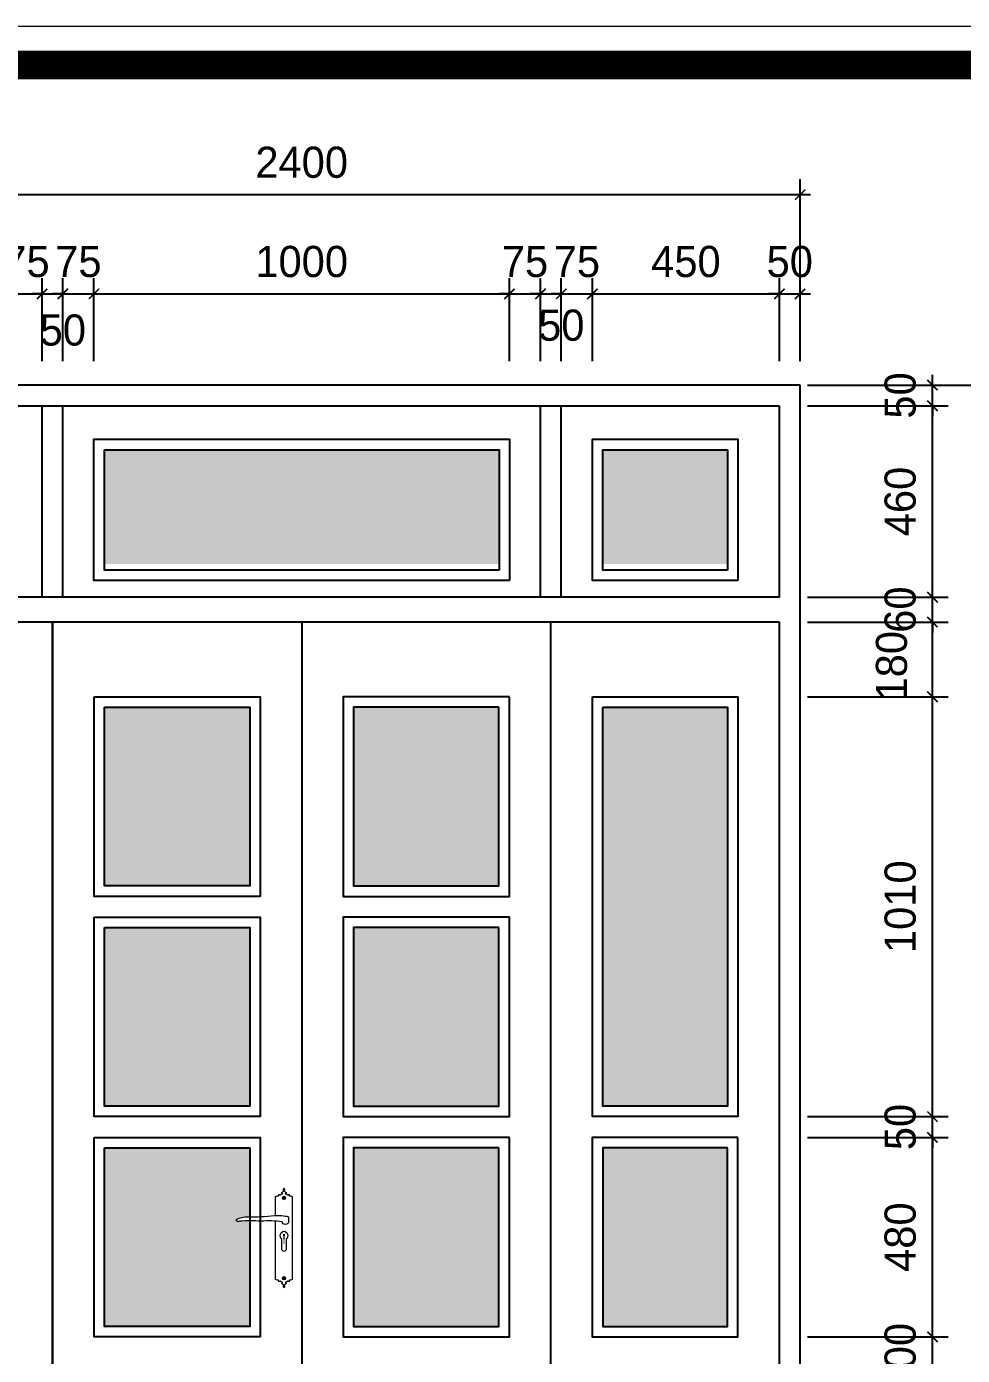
# Model space of a CAD drawing. Header units: millimetres. Extents: x 615730 to 2792744, y 139412 to 597571.
# Drawn here: x 1430661 to 1435167, y 297893 to 304290 of the extents above; entities that cross this region are included whole.
import ezdxf

# ---------------------------------------------------------------- set-up
doc = ezdxf.new("R2010")
doc.units = ezdxf.units.MM
doc.header["$MEASUREMENT"] = 0
doc.header["$PDMODE"] = 34
doc.layers.get('0').update_dxf_attribs({"lineweight": 5})
for name, color, linetype in [('DA', 135, 'Continuous'), ('H', 252, 'Continuous'), ('NET2', 5, 'Continuous'), ('noi that', 29, 'Continuous'), ('NOITHAT', 144, 'Continuous'), ('VL', 155, 'Continuous')]:
    doc.layers.add(name, color=color, linetype=linetype)
doc.layers.add('thay', color=7, linetype='Continuous', lineweight=15)
doc.styles.add('VNI-AVO', font='vni-roms.shx')
doc.dimstyles.new('50 CS', dxfattribs={"dimtxt": 150, "dimasz": 50, "dimexe": 75, "dimexo": 0, "dimgap": 80, "dimtad": 1, "dimdec": 0, "dimlfac": 0.5, "dimzin": 12, "dimtxsty": 'VNI-AVO', "dimblk": 'ARCHTICK', "dimcen": 0, "dimdle": 50, "dimclrd": 252, "dimclre": 252, "dimclrt": 2, "dimadec": 0, "dimazin": 0, "dimtfac": 1, "dimtdec": 0, "dimtix": 1, "dimtmove": 2, "dimatfit": 0, "dimldrblk": 'OPEN90', "dimfxl": 1, "dimlwd": -1, "dimlwe": -1, "dimarcsym": 0})

# ---------------------------------------------------------------- blocks, each defined once
blk = doc.blocks.new('KH')
for p, q in [((-8, 103), (-2, 103)), ((-4.9, 100), (-4.9, 105.9)), ((-8, -90.3), (-2, -90.3)), ((-4.9, -87.2), (-4.9, -93.2))]:
    blk.add_line(p, q)
for points, format in [([(-24.9, 60.5), (-24.9, 106.4, -0.071609), (-17.2, 108.3, 0.479125), (-18, 110.4, -0.235926), (-14.6, 111, 0.959415), (-12.5, 110.7, -0.383133), (-10.2, 112.7), (-8.1, 112.7), (-8.1, 113.4), (-9.3, 113.4, -0.653045), (-7.7, 117.5, 0.420902), (-6.1, 121.7, -0.384053), (-4.9, 126.4, -0.384053), (-3.8, 121.7, 0.420902), (-2.1, 117.5, -0.653045), (-0.5, 113.4), (-1.8, 113.4), (-1.8, 112.7), (0.3, 112.7, -0.383133), (2.6, 110.7, 0.959415), (4.8, 111, -0.235926), (8.1, 110.4, 0.479125), (7.4, 108.3, -0.071609), (15.1, 106.4), (15.1, -93.6, -0.071609), (7.4, -95.6, 0.479125), (8.1, -97.7, -0.235926), (4.8, -98.3, 0.959415), (2.6, -97.9, -0.383133), (0.3, -99.9), (-1.8, -99.9), (-1.8, -100.7), (-0.5, -100.7, -0.653045), (-2.1, -104.8, 0.420902), (-3.8, -109, -0.384053), (-4.9, -113.6, -0.384053), (-6.1, -109, 0.420902), (-7.7, -104.8, -0.653045), (-9.3, -100.7), (-8.1, -100.7), (-8.1, -99.9), (-10.2, -99.9, -0.383133), (-12.5, -97.9, 0.959415), (-14.6, -98.3, -0.235926), (-18, -97.7, 0.479125), (-17.2, -95.6, -0.071609), (-24.9, -93.6), (-24.9, 46.9)], "xyb"), ([(-4.8, 16.2, 6, 6, 0), (-4.8, 11.5, 4, 3, 0), (-4.8, 3.2, 1.8, 0.8, 0), (-4.8, -4.9, 1, 1.2, 0), (-4.8, -7.9, 1.2, 1.2, 0)], "xyseb")]:
    blk.add_lwpolyline(points, format=format)
blk.add_lwpolyline([(-9.5, 45, 0.067822), (-59.8, 46.7, 0.044011), (-111.6, 46.7, -0.789754), (-119.2, 50.9, -0.143435), (-92.2, 57.5, 0.029716), (-27.7, 60.3, -0.075751), (6.4, 57.7), (6.4, 44.8, -0.717442)], format="xyb", close=True)
for points in [[(-11.2, 4.2), (-11.2, -18.5)], [(1.6, -18.5), (1.6, 4.2)]]:
    blk.add_lwpolyline(points)
for centre in [(-4.9, 103), (-4.9, -90.3)]:
    blk.add_circle(centre, 3.92)
for centre, radius, start, end in [((-4.8, 11.8), 9.94, 309.9002, 230.0998), ((-4.8, -18.5), 6.38, 180, 0)]:
    blk.add_arc(centre, radius, start, end)
blk = doc.blocks.new('_ARCHTICK')
at = {"color": 0, "linetype": 'ByBlock', "const_width": 0.15}
blk.add_lwpolyline([(-0.5, -0.5), (0.5, 0.5)], dxfattribs=at)
blk = doc.blocks.new('*D2007')
at = {"layer": 'DEFPOINTS', "color": 0, "ltscale": 10, "transparency": 16777216}
for p in [(1434421.5, 297982.3), (1435022.7, 297982.3), (1434421.5, 297782.3)]:
    blk.add_point(p, dxfattribs=at)
at = {"layer": 'VL', "color": 252, "ltscale": 10, "transparency": 16777216}
for p, q in [((1435022.7, 297982.3), (1435022.7, 298032.3)), ((1434421.5, 297982.3), (1435097.7, 297982.3)), ((1435022.7, 297782.3), (1435022.7, 297982.3)), ((1434421.5, 297782.3), (1435097.7, 297782.3)), ((1435022.7, 297782.3), (1435022.7, 297732.3))]:
    blk.add_line(p, q, dxfattribs=at)
at = {"layer": 'VL', "color": 252, "ltscale": 10, "transparency": 16777216, "xscale": 50, "yscale": 50, "zscale": 50}
for p, rotation in [((1435022.7, 297982.3), 270), ((1435022.7, 297782.3), 90)]:
    blk.add_blockref('_ARCHTICK', p, dxfattribs=dict(at, rotation=rotation))
at = {"layer": 'VL', "color": 2, "ltscale": 10, "transparency": 16777216, "insert": (1434867.7, 297882.3), "char_height": 150, "attachment_point": 5, "rotation": 90, "style": 'VNI-AVO'}
blk.add_mtext('100', dxfattribs=at)
blk = doc.blocks.new('_Open90')
at = {"color": 0, "linetype": 'ByBlock', "lineweight": -2}
for p, q in [((0, 0), (-1, 0)), ((-0.5, 0.5), (0, 0)), ((0, 0), (-0.5, -0.5))]:
    blk.add_line(p, q, dxfattribs=at)
blk = doc.blocks.new('*D2008')
at = {"layer": 'DEFPOINTS', "color": 0, "ltscale": 10, "transparency": 16777216}
for p in [(1434421.5, 298942.6), (1435022.7, 298942.6), (1434421.5, 297982.3)]:
    blk.add_point(p, dxfattribs=at)
at = {"layer": 'VL', "color": 252, "ltscale": 10, "transparency": 16777216}
for p, q in [((1435022.7, 297932.3), (1435022.7, 298992.6)), ((1434421.5, 298942.6), (1435097.7, 298942.6)), ((1434421.5, 297982.3), (1435097.7, 297982.3))]:
    blk.add_line(p, q, dxfattribs=at)
at = {"layer": 'VL', "color": 252, "ltscale": 10, "transparency": 16777216, "xscale": 50, "yscale": 50, "zscale": 50}
for p, rotation in [((1435022.7, 298942.6), 90), ((1435022.7, 297982.3), 270)]:
    blk.add_blockref('_ARCHTICK', p, dxfattribs=dict(at, rotation=rotation))
at = {"layer": 'VL', "color": 2, "ltscale": 10, "transparency": 16777216, "insert": (1434867.7, 298462.5), "char_height": 150, "attachment_point": 5, "rotation": 90, "style": 'VNI-AVO'}
blk.add_mtext('480', dxfattribs=at)
blk = doc.blocks.new('*D2009')
at = {"layer": 'DEFPOINTS', "color": 0, "ltscale": 10, "transparency": 16777216}
for p in [(1434421.5, 299042.6), (1435022.7, 299042.6), (1434421.5, 298942.6)]:
    blk.add_point(p, dxfattribs=at)
at = {"layer": 'VL', "color": 252, "ltscale": 10, "transparency": 16777216}
for p, q in [((1435022.7, 299042.6), (1435022.7, 299092.6)), ((1434421.5, 299042.6), (1435097.7, 299042.6)), ((1435022.7, 298942.6), (1435022.7, 299042.6)), ((1434421.5, 298942.6), (1435097.7, 298942.6)), ((1435022.7, 298942.6), (1435022.7, 298892.6))]:
    blk.add_line(p, q, dxfattribs=at)
at = {"layer": 'VL', "color": 252, "ltscale": 10, "transparency": 16777216, "xscale": 50, "yscale": 50, "zscale": 50}
for p, rotation in [((1435022.7, 299042.6), 270), ((1435022.7, 298942.6), 90)]:
    blk.add_blockref('_ARCHTICK', p, dxfattribs=dict(at, rotation=rotation))
at = {"layer": 'VL', "color": 2, "ltscale": 10, "transparency": 16777216, "insert": (1434867.7, 298992.6), "char_height": 150, "attachment_point": 5, "rotation": 90, "style": 'VNI-AVO'}
blk.add_mtext('50', dxfattribs=at)
blk = doc.blocks.new('*D2010')
at = {"layer": 'DEFPOINTS', "color": 0, "ltscale": 10, "transparency": 16777216}
for p in [(1434421.5, 301063.3), (1435022.7, 301063.3), (1434421.5, 299042.6)]:
    blk.add_point(p, dxfattribs=at)
at = {"layer": 'VL', "color": 252, "ltscale": 10, "transparency": 16777216}
for p, q in [((1435022.7, 298992.6), (1435022.7, 301113.3)), ((1434421.5, 301063.3), (1435097.7, 301063.3)), ((1434421.5, 299042.6), (1435097.7, 299042.6))]:
    blk.add_line(p, q, dxfattribs=at)
at = {"layer": 'VL', "color": 252, "ltscale": 10, "transparency": 16777216, "xscale": 50, "yscale": 50, "zscale": 50}
for p, rotation in [((1435022.7, 301063.3), 90), ((1435022.7, 299042.6), 270)]:
    blk.add_blockref('_ARCHTICK', p, dxfattribs=dict(at, rotation=rotation))
at = {"layer": 'VL', "color": 2, "ltscale": 10, "transparency": 16777216, "insert": (1434867.7, 300053), "char_height": 150, "attachment_point": 5, "rotation": 90, "style": 'VNI-AVO'}
blk.add_mtext('1010', dxfattribs=at)
blk = doc.blocks.new('*D2011')
at = {"layer": 'DEFPOINTS', "color": 0, "ltscale": 10, "transparency": 16777216}
for p in [(1434421.5, 301423.3), (1435022.7, 301423.3), (1434421.5, 301063.3)]:
    blk.add_point(p, dxfattribs=at)
at = {"layer": 'VL', "color": 252, "ltscale": 10, "transparency": 16777216}
for p, q in [((1434421.5, 301423.3), (1435097.7, 301423.3)), ((1435022.7, 301013.3), (1435022.7, 301473.3)), ((1434421.5, 301063.3), (1435097.7, 301063.3))]:
    blk.add_line(p, q, dxfattribs=at)
at = {"layer": 'VL', "color": 252, "ltscale": 10, "transparency": 16777216, "xscale": 50, "yscale": 50, "zscale": 50}
for p, rotation in [((1435022.7, 301423.3), 90), ((1435022.7, 301063.3), 270)]:
    blk.add_blockref('_ARCHTICK', p, dxfattribs=dict(at, rotation=rotation))
at = {"layer": 'VL', "color": 2, "ltscale": 10, "transparency": 16777216, "insert": (1434826.1, 301213.1), "char_height": 150, "attachment_point": 5, "rotation": 90, "style": 'VNI-AVO'}
blk.add_mtext('180', dxfattribs=at)
blk = doc.blocks.new('*D2012')
at = {"layer": 'DEFPOINTS', "color": 0, "ltscale": 10, "transparency": 16777216}
for p in [(1434421.5, 301543.3), (1435022.7, 301543.3), (1434421.5, 301423.3)]:
    blk.add_point(p, dxfattribs=at)
at = {"layer": 'VL', "color": 252, "ltscale": 10, "transparency": 16777216}
for p, q in [((1435022.7, 301543.3), (1435022.7, 301593.3)), ((1434421.5, 301543.3), (1435097.7, 301543.3)), ((1435022.7, 301423.3), (1435022.7, 301543.3)), ((1434421.5, 301423.3), (1435097.7, 301423.3)), ((1435022.7, 301423.3), (1435022.7, 301373.3))]:
    blk.add_line(p, q, dxfattribs=at)
at = {"layer": 'VL', "color": 252, "ltscale": 10, "transparency": 16777216, "xscale": 50, "yscale": 50, "zscale": 50}
for p, rotation in [((1435022.7, 301543.3), 270), ((1435022.7, 301423.3), 90)]:
    blk.add_blockref('_ARCHTICK', p, dxfattribs=dict(at, rotation=rotation))
at = {"layer": 'VL', "color": 2, "ltscale": 10, "transparency": 16777216, "insert": (1434867.7, 301483.3), "char_height": 150, "attachment_point": 5, "rotation": 90, "style": 'VNI-AVO'}
blk.add_mtext('60', dxfattribs=at)
blk = doc.blocks.new('*D2013')
at = {"layer": 'DEFPOINTS', "color": 0, "ltscale": 10, "transparency": 16777216}
for p in [(1434421.5, 302464.1), (1435022.7, 302464.1), (1434421.5, 301543.3)]:
    blk.add_point(p, dxfattribs=at)
at = {"layer": 'VL', "color": 252, "ltscale": 10, "transparency": 16777216}
for p, q in [((1435022.7, 301493.3), (1435022.7, 302514.1)), ((1434421.5, 302464.1), (1435097.7, 302464.1)), ((1434421.5, 301543.3), (1435097.7, 301543.3))]:
    blk.add_line(p, q, dxfattribs=at)
at = {"layer": 'VL', "color": 252, "ltscale": 10, "transparency": 16777216, "xscale": 50, "yscale": 50, "zscale": 50}
for p, rotation in [((1435022.7, 302464.1), 90), ((1435022.7, 301543.3), 270)]:
    blk.add_blockref('_ARCHTICK', p, dxfattribs=dict(at, rotation=rotation))
at = {"layer": 'VL', "color": 2, "ltscale": 10, "transparency": 16777216, "insert": (1434867.7, 302003.7), "char_height": 150, "attachment_point": 5, "rotation": 90, "style": 'VNI-AVO'}
blk.add_mtext('460', dxfattribs=at)
blk = doc.blocks.new('*D2014')
at = {"layer": 'DEFPOINTS', "color": 0, "ltscale": 10, "transparency": 16777216}
for p in [(1434421.5, 302564.1), (1435022.7, 302564.1), (1434421.5, 302464.1)]:
    blk.add_point(p, dxfattribs=at)
at = {"layer": 'VL', "color": 252, "ltscale": 10, "transparency": 16777216}
for p, q in [((1435022.7, 302564.1), (1435022.7, 302614.1)), ((1434421.5, 302564.1), (1435097.7, 302564.1)), ((1435022.7, 302464.1), (1435022.7, 302564.1)), ((1434421.5, 302464.1), (1435097.7, 302464.1)), ((1435022.7, 302464.1), (1435022.7, 302414.1))]:
    blk.add_line(p, q, dxfattribs=at)
at = {"layer": 'VL', "color": 252, "ltscale": 10, "transparency": 16777216, "xscale": 50, "yscale": 50, "zscale": 50}
for p, rotation in [((1435022.7, 302564.1), 270), ((1435022.7, 302464.1), 90)]:
    blk.add_blockref('_ARCHTICK', p, dxfattribs=dict(at, rotation=rotation))
at = {"layer": 'VL', "color": 2, "ltscale": 10, "transparency": 16777216, "insert": (1434867.7, 302514.1), "char_height": 150, "attachment_point": 5, "rotation": 90, "style": 'VNI-AVO'}
blk.add_mtext('50', dxfattribs=at)
blk = doc.blocks.new('*D2015')
at = {"layer": 'DEFPOINTS', "color": 0, "ltscale": 10, "transparency": 16777216}
for p in [(1434421.5, 302564.1), (1435467.2, 302564.1), (1434421.5, 296164.1)]:
    blk.add_point(p, dxfattribs=at)
at = {"layer": 'VL', "color": 252, "ltscale": 10, "transparency": 16777216}
for p, q in [((1435467.2, 296114.1), (1435467.2, 302614.1)), ((1434421.5, 302564.1), (1435542.2, 302564.1)), ((1434421.5, 296164.1), (1435542.2, 296164.1))]:
    blk.add_line(p, q, dxfattribs=at)
at = {"layer": 'VL', "color": 252, "ltscale": 10, "transparency": 16777216, "xscale": 50, "yscale": 50, "zscale": 50}
for p, rotation in [((1435467.2, 302564.1), 90), ((1435467.2, 296164.1), 270)]:
    blk.add_blockref('_ARCHTICK', p, dxfattribs=dict(at, rotation=rotation))
at = {"layer": 'VL', "color": 2, "ltscale": 10, "transparency": 16777216, "insert": (1435312.2, 299364.1), "char_height": 150, "attachment_point": 5, "rotation": 90, "style": 'VNI-AVO'}
blk.add_mtext('3200', dxfattribs=at)
blk = doc.blocks.new('*D2019')
at = {"layer": 'DEFPOINTS', "color": 0, "ltscale": 10, "transparency": 16777216}
for p in [(1430735.4, 303003.1), (1430585.4, 302679.6), (1430735.4, 302679.6)]:
    blk.add_point(p, dxfattribs=at)
at = {"layer": 'VL', "color": 252, "ltscale": 10, "transparency": 16777216}
for p, q in [((1430585.4, 302679.6), (1430585.4, 303078.1)), ((1430735.4, 302679.6), (1430735.4, 303078.1)), ((1430585.4, 303003.1), (1430535.4, 303003.1)), ((1430585.4, 303003.1), (1430735.4, 303003.1)), ((1430735.4, 303003.1), (1430785.4, 303003.1))]:
    blk.add_line(p, q, dxfattribs=at)
at = {"layer": 'VL', "color": 252, "ltscale": 10, "transparency": 16777216, "xscale": 50, "yscale": 50, "zscale": 50}
blk.add_blockref('_ARCHTICK', (1430585.4, 303003.1), dxfattribs=at)
at = {"layer": 'VL', "color": 252, "ltscale": 10, "transparency": 16777216, "xscale": 50, "yscale": 50, "zscale": 50, "rotation": 180}
blk.add_blockref('_ARCHTICK', (1430735.4, 303003.1), dxfattribs=at)
at = {"layer": 'VL', "color": 2, "ltscale": 10, "transparency": 16777216, "insert": (1430660.4, 303158.1), "char_height": 150, "attachment_point": 5, "style": 'VNI-AVO'}
blk.add_mtext('75', dxfattribs=at)
blk = doc.blocks.new('*D2020')
at = {"layer": 'DEFPOINTS', "color": 0, "ltscale": 10, "transparency": 16777216}
for p in [(1430835.4, 303003.1), (1430735.4, 302679.6), (1430835.4, 302679.6)]:
    blk.add_point(p, dxfattribs=at)
at = {"layer": 'VL', "color": 252, "ltscale": 10, "transparency": 16777216}
for p, q in [((1430735.4, 302679.6), (1430735.4, 303078.1)), ((1430835.4, 302679.6), (1430835.4, 303078.1)), ((1430735.4, 303003.1), (1430685.4, 303003.1)), ((1430735.4, 303003.1), (1430835.4, 303003.1)), ((1430835.4, 303003.1), (1430885.4, 303003.1))]:
    blk.add_line(p, q, dxfattribs=at)
at = {"layer": 'VL', "color": 252, "ltscale": 10, "transparency": 16777216, "xscale": 50, "yscale": 50, "zscale": 50}
blk.add_blockref('_ARCHTICK', (1430735.4, 303003.1), dxfattribs=at)
at = {"layer": 'VL', "color": 252, "ltscale": 10, "transparency": 16777216, "xscale": 50, "yscale": 50, "zscale": 50, "rotation": 180}
blk.add_blockref('_ARCHTICK', (1430835.4, 303003.1), dxfattribs=at)
at = {"layer": 'VL', "color": 2, "ltscale": 10, "transparency": 16777216, "insert": (1430835.4, 302828.3), "char_height": 150, "attachment_point": 5, "style": 'VNI-AVO'}
blk.add_mtext('50', dxfattribs=at)
blk = doc.blocks.new('*D2021')
at = {"layer": 'DEFPOINTS', "color": 0, "ltscale": 10, "transparency": 16777216}
for p in [(1430985.1, 303003.1), (1430835.4, 302679.6), (1430985.1, 302679.6)]:
    blk.add_point(p, dxfattribs=at)
at = {"layer": 'VL', "color": 252, "ltscale": 10, "transparency": 16777216}
for p, q in [((1430835.4, 302679.6), (1430835.4, 303078.1)), ((1430985.1, 302679.6), (1430985.1, 303078.1)), ((1430835.4, 303003.1), (1430785.4, 303003.1)), ((1430835.4, 303003.1), (1430985.1, 303003.1)), ((1430985.1, 303003.1), (1431035.1, 303003.1))]:
    blk.add_line(p, q, dxfattribs=at)
at = {"layer": 'VL', "color": 252, "ltscale": 10, "transparency": 16777216, "xscale": 50, "yscale": 50, "zscale": 50}
blk.add_blockref('_ARCHTICK', (1430835.4, 303003.1), dxfattribs=at)
at = {"layer": 'VL', "color": 252, "ltscale": 10, "transparency": 16777216, "xscale": 50, "yscale": 50, "zscale": 50, "rotation": 180}
blk.add_blockref('_ARCHTICK', (1430985.1, 303003.1), dxfattribs=at)
at = {"layer": 'VL', "color": 2, "ltscale": 10, "transparency": 16777216, "insert": (1430910.2, 303158.1), "char_height": 150, "attachment_point": 5, "style": 'VNI-AVO'}
blk.add_mtext('75', dxfattribs=at)
blk = doc.blocks.new('*D2022')
at = {"layer": 'DEFPOINTS', "color": 0, "ltscale": 10, "transparency": 16777216}
for p in [(1432985.7, 303003.1), (1430985.1, 302679.6), (1432985.7, 302679.6)]:
    blk.add_point(p, dxfattribs=at)
at = {"layer": 'VL', "color": 252, "ltscale": 10, "transparency": 16777216}
for p, q in [((1430985.1, 302679.6), (1430985.1, 303078.1)), ((1432985.7, 302679.6), (1432985.7, 303078.1)), ((1430935.1, 303003.1), (1433035.7, 303003.1))]:
    blk.add_line(p, q, dxfattribs=at)
at = {"layer": 'VL', "color": 252, "ltscale": 10, "transparency": 16777216, "xscale": 50, "yscale": 50, "zscale": 50, "rotation": 180}
blk.add_blockref('_ARCHTICK', (1430985.1, 303003.1), dxfattribs=at)
at = {"layer": 'VL', "color": 252, "ltscale": 10, "transparency": 16777216, "xscale": 50, "yscale": 50, "zscale": 50}
blk.add_blockref('_ARCHTICK', (1432985.7, 303003.1), dxfattribs=at)
at = {"layer": 'VL', "color": 2, "ltscale": 10, "transparency": 16777216, "insert": (1431985.4, 303158.1), "char_height": 150, "attachment_point": 5, "style": 'VNI-AVO'}
blk.add_mtext('1000', dxfattribs=at)
blk = doc.blocks.new('*D2023')
at = {"layer": 'DEFPOINTS', "color": 0, "ltscale": 10, "transparency": 16777216}
for p in [(1433135.4, 303003.1), (1432985.7, 302679.6), (1433135.4, 302679.6)]:
    blk.add_point(p, dxfattribs=at)
at = {"layer": 'VL', "color": 252, "ltscale": 10, "transparency": 16777216}
for p, q in [((1432985.7, 302679.6), (1432985.7, 303078.1)), ((1433135.4, 302679.6), (1433135.4, 303078.1)), ((1432985.7, 303003.1), (1432935.7, 303003.1)), ((1432985.7, 303003.1), (1433135.4, 303003.1)), ((1433135.4, 303003.1), (1433185.4, 303003.1))]:
    blk.add_line(p, q, dxfattribs=at)
at = {"layer": 'VL', "color": 252, "ltscale": 10, "transparency": 16777216, "xscale": 50, "yscale": 50, "zscale": 50}
blk.add_blockref('_ARCHTICK', (1432985.7, 303003.1), dxfattribs=at)
at = {"layer": 'VL', "color": 252, "ltscale": 10, "transparency": 16777216, "xscale": 50, "yscale": 50, "zscale": 50, "rotation": 180}
blk.add_blockref('_ARCHTICK', (1433135.4, 303003.1), dxfattribs=at)
at = {"layer": 'VL', "color": 2, "ltscale": 10, "transparency": 16777216, "insert": (1433060.5, 303158.1), "char_height": 150, "attachment_point": 5, "style": 'VNI-AVO'}
blk.add_mtext('75', dxfattribs=at)
blk = doc.blocks.new('*D2024')
at = {"layer": 'DEFPOINTS', "color": 0, "ltscale": 10, "transparency": 16777216}
for p in [(1433235.4, 303003.1), (1433135.4, 302679.6), (1433235.4, 302679.6)]:
    blk.add_point(p, dxfattribs=at)
at = {"layer": 'VL', "color": 252, "ltscale": 10, "transparency": 16777216}
for p, q in [((1433135.4, 302679.6), (1433135.4, 303078.1)), ((1433235.4, 302679.6), (1433235.4, 303078.1)), ((1433135.4, 303003.1), (1433085.4, 303003.1)), ((1433135.4, 303003.1), (1433235.4, 303003.1)), ((1433235.4, 303003.1), (1433285.4, 303003.1))]:
    blk.add_line(p, q, dxfattribs=at)
at = {"layer": 'VL', "color": 252, "ltscale": 10, "transparency": 16777216, "xscale": 50, "yscale": 50, "zscale": 50}
blk.add_blockref('_ARCHTICK', (1433135.4, 303003.1), dxfattribs=at)
at = {"layer": 'VL', "color": 252, "ltscale": 10, "transparency": 16777216, "xscale": 50, "yscale": 50, "zscale": 50, "rotation": 180}
blk.add_blockref('_ARCHTICK', (1433235.4, 303003.1), dxfattribs=at)
at = {"layer": 'VL', "color": 2, "ltscale": 10, "transparency": 16777216, "insert": (1433235.4, 302851.5), "char_height": 150, "attachment_point": 5, "style": 'VNI-AVO'}
blk.add_mtext('50', dxfattribs=at)
blk = doc.blocks.new('*D2025')
at = {"layer": 'DEFPOINTS', "color": 0, "ltscale": 10, "transparency": 16777216}
for p in [(1433385.4, 303003.1), (1433235.4, 302679.6), (1433385.4, 302679.6)]:
    blk.add_point(p, dxfattribs=at)
at = {"layer": 'VL', "color": 252, "ltscale": 10, "transparency": 16777216}
for p, q in [((1433235.4, 302679.6), (1433235.4, 303078.1)), ((1433385.4, 302679.6), (1433385.4, 303078.1)), ((1433235.4, 303003.1), (1433185.4, 303003.1)), ((1433235.4, 303003.1), (1433385.4, 303003.1)), ((1433385.4, 303003.1), (1433435.4, 303003.1))]:
    blk.add_line(p, q, dxfattribs=at)
at = {"layer": 'VL', "color": 252, "ltscale": 10, "transparency": 16777216, "xscale": 50, "yscale": 50, "zscale": 50}
blk.add_blockref('_ARCHTICK', (1433235.4, 303003.1), dxfattribs=at)
at = {"layer": 'VL', "color": 252, "ltscale": 10, "transparency": 16777216, "xscale": 50, "yscale": 50, "zscale": 50, "rotation": 180}
blk.add_blockref('_ARCHTICK', (1433385.4, 303003.1), dxfattribs=at)
at = {"layer": 'VL', "color": 2, "ltscale": 10, "transparency": 16777216, "insert": (1433310.4, 303158.1), "char_height": 150, "attachment_point": 5, "style": 'VNI-AVO'}
blk.add_mtext('75', dxfattribs=at)
blk = doc.blocks.new('*D2026')
at = {"layer": 'DEFPOINTS', "color": 0, "ltscale": 10, "transparency": 16777216}
for p in [(1434285.4, 303003.1), (1433385.4, 302679.6), (1434285.4, 302679.6)]:
    blk.add_point(p, dxfattribs=at)
at = {"layer": 'VL', "color": 252, "ltscale": 10, "transparency": 16777216}
for p, q in [((1433385.4, 302679.6), (1433385.4, 303078.1)), ((1434285.4, 302679.6), (1434285.4, 303078.1)), ((1433335.4, 303003.1), (1434335.4, 303003.1))]:
    blk.add_line(p, q, dxfattribs=at)
at = {"layer": 'VL', "color": 252, "ltscale": 10, "transparency": 16777216, "xscale": 50, "yscale": 50, "zscale": 50, "rotation": 180}
blk.add_blockref('_ARCHTICK', (1433385.4, 303003.1), dxfattribs=at)
at = {"layer": 'VL', "color": 252, "ltscale": 10, "transparency": 16777216, "xscale": 50, "yscale": 50, "zscale": 50}
blk.add_blockref('_ARCHTICK', (1434285.4, 303003.1), dxfattribs=at)
at = {"layer": 'VL', "color": 2, "ltscale": 10, "transparency": 16777216, "insert": (1433835.4, 303158.1), "char_height": 150, "attachment_point": 5, "style": 'VNI-AVO'}
blk.add_mtext('450', dxfattribs=at)
blk = doc.blocks.new('*D2027')
at = {"layer": 'DEFPOINTS', "color": 0, "ltscale": 10, "transparency": 16777216}
for p in [(1434385.4, 303003.1), (1434285.4, 302679.6), (1434385.4, 302679.6)]:
    blk.add_point(p, dxfattribs=at)
at = {"layer": 'VL', "color": 252, "ltscale": 10, "transparency": 16777216}
for p, q in [((1434285.4, 302679.6), (1434285.4, 303078.1)), ((1434385.4, 302679.6), (1434385.4, 303078.1)), ((1434285.4, 303003.1), (1434235.4, 303003.1)), ((1434285.4, 303003.1), (1434385.4, 303003.1)), ((1434385.4, 303003.1), (1434435.4, 303003.1))]:
    blk.add_line(p, q, dxfattribs=at)
at = {"layer": 'VL', "color": 252, "ltscale": 10, "transparency": 16777216, "xscale": 50, "yscale": 50, "zscale": 50}
blk.add_blockref('_ARCHTICK', (1434285.4, 303003.1), dxfattribs=at)
at = {"layer": 'VL', "color": 252, "ltscale": 10, "transparency": 16777216, "xscale": 50, "yscale": 50, "zscale": 50, "rotation": 180}
blk.add_blockref('_ARCHTICK', (1434385.4, 303003.1), dxfattribs=at)
at = {"layer": 'VL', "color": 2, "ltscale": 10, "transparency": 16777216, "insert": (1434335.4, 303158.1), "char_height": 150, "attachment_point": 5, "style": 'VNI-AVO'}
blk.add_mtext('50', dxfattribs=at)
blk = doc.blocks.new('*D2028')
at = {"layer": 'DEFPOINTS', "color": 0, "ltscale": 10, "transparency": 16777216}
for p in [(1434385.4, 303480.8), (1429585.4, 302679.6), (1434385.4, 302679.6)]:
    blk.add_point(p, dxfattribs=at)
at = {"layer": 'VL', "color": 252, "ltscale": 10, "transparency": 16777216}
for p, q in [((1429585.4, 302679.6), (1429585.4, 303555.8)), ((1434385.4, 302679.6), (1434385.4, 303555.8)), ((1429535.4, 303480.8), (1434435.4, 303480.8))]:
    blk.add_line(p, q, dxfattribs=at)
at = {"layer": 'VL', "color": 252, "ltscale": 10, "transparency": 16777216, "xscale": 50, "yscale": 50, "zscale": 50, "rotation": 180}
blk.add_blockref('_ARCHTICK', (1429585.4, 303480.8), dxfattribs=at)
at = {"layer": 'VL', "color": 252, "ltscale": 10, "transparency": 16777216, "xscale": 50, "yscale": 50, "zscale": 50}
blk.add_blockref('_ARCHTICK', (1434385.4, 303480.8), dxfattribs=at)
at = {"layer": 'VL', "color": 2, "ltscale": 10, "transparency": 16777216, "insert": (1431985.4, 303635.8), "char_height": 150, "attachment_point": 5, "style": 'VNI-AVO'}
blk.add_mtext('2400', dxfattribs=at)

msp = doc.modelspace()

# ---------------------------------------------------------------- hatches: boundary and pattern name
at = {"layer": 'noi that'}
h = msp.add_hatch(color=5, dxfattribs=at)
h.set_gradient(color1=(0, 0, 255), one_color=1, tint=1, name='CURVED')
h.paths.add_polyline_path([(1434035.4, 302253.2), (1434035.4, 301703.2), (1433435.4, 301703.2), (1433435.4, 302253.2)])
h.paths.add_polyline_path([(1432935.7, 302253.2), (1432935.7, 301703.2), (1431035.1, 301703.2), (1431035.1, 302253.2)])
h.paths.add_polyline_path([(1429935.4, 302253.2), (1430535.4, 302253.2), (1430535.4, 301703.2), (1429935.4, 301703.2)])
h.paths.add_polyline_path([(1433435.4, 301013.3), (1434035.4, 301013.3), (1434035.4, 299092.6), (1433435.4, 299092.6)])
h.paths.add_polyline_path([(1432234.8, 301013.3), (1432935.4, 301013.3), (1432935.4, 300153), (1432234.8, 300153)])
h.paths.add_polyline_path([(1432935.4, 299092.6), (1432234.8, 299092.6), (1432234.8, 299953), (1432935.4, 299953)])
h.paths.add_polyline_path([(1431035.4, 299953), (1431735.9, 299953), (1431735.9, 299092.6), (1431035.4, 299092.6)])
h.paths.add_polyline_path([(1431035.4, 300153), (1431035.4, 301013.3), (1431735.9, 301013.3), (1431735.9, 300153)])
h.paths.add_polyline_path([(1430535.4, 299092.6), (1429935.4, 299092.6), (1429935.4, 301013.3), (1430535.4, 301013.3)])
h.paths.add_polyline_path([(1433434.8, 298892.6), (1434035.4, 298892.6), (1434035.4, 298032.3), (1433434.8, 298032.3)])
h.paths.add_polyline_path([(1432234.8, 298892.6), (1432935.4, 298892.6), (1432935.4, 298032.3), (1432234.8, 298032.3)])
h.paths.add_polyline_path([(1431035.4, 298892.6), (1431735.9, 298892.6), (1431735.9, 298560.3, -0.002431), (1431725.4, 298560.4, 0.108755), (1431683.5, 298553.3, 1.91883), (1431686.7, 298538.8, -0.020933), (1431735.9, 298541.1), (1431735.9, 298032.3), (1431035.4, 298032.3)])
h.paths.add_polyline_path([(1429935.4, 298892.6), (1430535.9, 298892.6), (1430535.9, 298032.3), (1429935.4, 298032.3)])

# ---------------------------------------------------------------- linework, layer by layer
at = {"layer": 'DA'}
for p, q in [((1434385.4, 302564.1), (1429585.4, 302564.1)), ((1434385.4, 296164.1), (1434385.4, 302564.1)), ((1430735.4, 301543.3), (1430735.4, 302464.1)), ((1430835.4, 301543.3), (1430835.4, 302464.1)), ((1433135.4, 301543.3), (1433135.4, 302464.1)), ((1433235.4, 301543.3), (1433235.4, 302464.1)), ((1434285.4, 301543.3), (1434285.4, 302464.1)), ((1434285.4, 301543.3), (1429685.4, 301543.3)), ((1434285.4, 301423.3), (1429685.4, 301423.3)), ((1430785.4, 296164.1), (1430785.4, 301423.3)), ((1430785.4, 301423.3), (1430785.4, 296164.1)), ((1431985.4, 301423.3), (1431985.4, 296164.1)), ((1431985.4, 301423.3), (1431985.4, 296164.1)), ((1433185.4, 296164.1), (1433185.4, 301423.3)), ((1434285.4, 296164.1), (1434285.4, 301423.3))]:
    msp.add_line(p, q, dxfattribs=at)
for points in [[(1430985.4, 301063.3), (1431785.9, 301063.3), (1431785.9, 300103), (1430985.4, 300103)], [(1432985.4, 301063.3), (1432184.8, 301063.3), (1432184.8, 300103), (1432985.4, 300103)], [(1433385.4, 301063.3), (1434085.4, 301063.3), (1434085.4, 299042.6), (1433385.4, 299042.6)], [(1433385.4, 301063.3), (1434085.4, 301063.3), (1434085.4, 299042.6), (1433385.4, 299042.6)], [(1430985.4, 300003), (1431785.9, 300003), (1431785.9, 299042.6), (1430985.4, 299042.6)], [(1430985.4, 300003), (1431785.9, 300003), (1431785.9, 299042.6), (1430985.4, 299042.6)], [(1432985.4, 300003), (1432184.8, 300003), (1432184.8, 299042.6), (1432985.4, 299042.6)], [(1432985.4, 300003), (1432184.8, 300003), (1432184.8, 299042.6), (1432985.4, 299042.6)], [(1430985.4, 298942.6), (1431785.9, 298942.6), (1431785.9, 297982.3), (1430985.4, 297982.3)], [(1432985.4, 298942.6), (1432184.8, 298942.6), (1432184.8, 297982.3), (1432985.4, 297982.3)], [(1434085.4, 298942.6), (1433384.8, 298942.6), (1433384.8, 297982.3), (1434085.4, 297982.3)]]:
    msp.add_lwpolyline(points, close=True, dxfattribs=at)
at = {"layer": 'H', "const_width": 138.2}
msp.add_lwpolyline([(1425933.3, 285120.6), (1452936.2, 285120.6), (1452936.2, 304105.6), (1425933.3, 304105.6)], close=True, dxfattribs=at)
at = {"layer": 'NET2'}
msp.add_line((1429685.4, 302464.1), (1434285.4, 302464.1), dxfattribs=at)
at = {"layer": 'NOITHAT'}
for points in [[(1432985.7, 301623.2), (1430985.1, 301623.2), (1430985.1, 302303.2), (1432985.7, 302303.2)], [(1432935.7, 301673.2), (1431035.1, 301673.2), (1431035.1, 302253.2), (1432935.7, 302253.2)], [(1434085.4, 301623.2), (1433385.4, 301623.2), (1433385.4, 302303.2), (1434085.4, 302303.2)], [(1434035.4, 301673.2), (1433435.4, 301673.2), (1433435.4, 302253.2), (1434035.4, 302253.2)], [(1431035.4, 301013.3), (1431735.9, 301013.3), (1431735.9, 300153), (1431035.4, 300153)], [(1432935.4, 301013.3), (1432234.8, 301013.3), (1432234.8, 300153), (1432935.4, 300153)], [(1433435.4, 301013.3), (1434035.4, 301013.3), (1434035.4, 299092.6), (1433435.4, 299092.6)], [(1433435.4, 301013.3), (1434035.4, 301013.3), (1434035.4, 299092.6), (1433435.4, 299092.6)], [(1431035.4, 299953), (1431735.9, 299953), (1431735.9, 299092.6), (1431035.4, 299092.6)], [(1431035.4, 299953), (1431735.9, 299953), (1431735.9, 299092.6), (1431035.4, 299092.6)], [(1432935.4, 299953), (1432234.8, 299953), (1432234.8, 299092.6), (1432935.4, 299092.6)], [(1432935.4, 299953), (1432234.8, 299953), (1432234.8, 299092.6), (1432935.4, 299092.6)], [(1431035.4, 298892.6), (1431735.9, 298892.6), (1431735.9, 298032.3), (1431035.4, 298032.3)], [(1432935.4, 298892.6), (1432234.8, 298892.6), (1432234.8, 298032.3), (1432935.4, 298032.3)], [(1434035.4, 298892.6), (1433434.8, 298892.6), (1433434.8, 298032.3), (1434035.4, 298032.3)]]:
    msp.add_lwpolyline(points, close=True, dxfattribs=at)
at = {"layer": 'thay', "linetype": 'Continuous'}
msp.add_lwpolyline([(1425749, 284936.3), (1453120.5, 284936.3), (1453120.5, 304289.9), (1425749, 304289.9)], close=True, dxfattribs=at)

# ---------------------------------------------------------------- block references
at = {"xscale": 2, "yscale": 2, "zscale": 2}
msp.add_blockref('KH', (1431909.8, 298445.5), dxfattribs=at)

# ---------------------------------------------------------------- dimensions: what is measured, and where the dimension line sits
at = {"layer": 'VL', "ltscale": 10}
for base, p1, p2, picture, middle in [((1434385.4, 303480.8), (1429585.4, 302679.6), (1434385.4, 302679.6), '*D2028', (1431985.4, 303635.8)), ((1430735.4, 303003.1), (1430585.4, 302679.6), (1430735.4, 302679.6), '*D2019', (1430660.4, 303158.1)), ((1430985.1, 303003.1), (1430835.4, 302679.6), (1430985.1, 302679.6), '*D2021', (1430910.2, 303158.1)), ((1432985.7, 303003.1), (1430985.1, 302679.6), (1432985.7, 302679.6), '*D2022', (1431985.4, 303158.1)), ((1433135.4, 303003.1), (1432985.7, 302679.6), (1433135.4, 302679.6), '*D2023', (1433060.5, 303158.1)), ((1433385.4, 303003.1), (1433235.4, 302679.6), (1433385.4, 302679.6), '*D2025', (1433310.4, 303158.1)), ((1434285.4, 303003.1), (1433385.4, 302679.6), (1434285.4, 302679.6), '*D2026', (1433835.4, 303158.1)), ((1434385.4, 303003.1), (1434285.4, 302679.6), (1434385.4, 302679.6), '*D2027', (1434335.4, 303158.1))]:
    dim = msp.add_linear_dim(base=base, p1=p1, p2=p2, dimstyle='50 CS', dxfattribs=at)
    dim.commit()
    dim.dimension.update_dxf_attribs({"geometry": picture, "text_midpoint": middle})
for base, p1, p2, picture, middle in [((1430835.4, 303003.1), (1430735.4, 302679.6), (1430835.4, 302679.6), '*D2020', (1430835.4, 302828.3)), ((1433235.4, 303003.1), (1433135.4, 302679.6), (1433235.4, 302679.6), '*D2024', (1433235.4, 302851.5))]:
    dim = msp.add_linear_dim(base=base, p1=p1, p2=p2, dimstyle='50 CS', dxfattribs=at)
    dim.commit()
    dim.dimension.update_dxf_attribs({"geometry": picture, "text_midpoint": middle, "dimtype": 160})
for base, p1, p2, picture, middle in [((1435022.7, 302564.1), (1434421.5, 302464.1), (1434421.5, 302564.1), '*D2014', (1434867.7, 302514.1)), ((1435467.2, 302564.1), (1434421.5, 296164.1), (1434421.5, 302564.1), '*D2015', (1435312.2, 299364.1)), ((1435022.7, 302464.1), (1434421.5, 301543.3), (1434421.5, 302464.1), '*D2013', (1434867.7, 302003.7)), ((1435022.7, 301543.3), (1434421.5, 301423.3), (1434421.5, 301543.3), '*D2012', (1434867.7, 301483.3)), ((1435022.7, 301063.3), (1434421.5, 299042.6), (1434421.5, 301063.3), '*D2010', (1434867.7, 300053)), ((1435022.7, 299042.6), (1434421.5, 298942.6), (1434421.5, 299042.6), '*D2009', (1434867.7, 298992.6)), ((1435022.7, 298942.6), (1434421.5, 297982.3), (1434421.5, 298942.6), '*D2008', (1434867.7, 298462.5)), ((1435022.7, 297982.3), (1434421.5, 297782.3), (1434421.5, 297982.3), '*D2007', (1434867.7, 297882.3))]:
    dim = msp.add_linear_dim(base=base, p1=p1, p2=p2, angle=90, dimstyle='50 CS', dxfattribs=at)
    dim.commit()
    dim.dimension.update_dxf_attribs({"geometry": picture, "text_midpoint": middle})
dim = msp.add_linear_dim(base=(1435022.7, 301423.3), p1=(1434421.5, 301063.3), p2=(1434421.5, 301423.3), angle=90, dimstyle='50 CS', dxfattribs=at)
dim.commit()
dim.dimension.update_dxf_attribs({"geometry": '*D2011', "text_midpoint": (1434826.1, 301213.1), "dimtype": 160})

doc.saveas('drawing.dxf')
